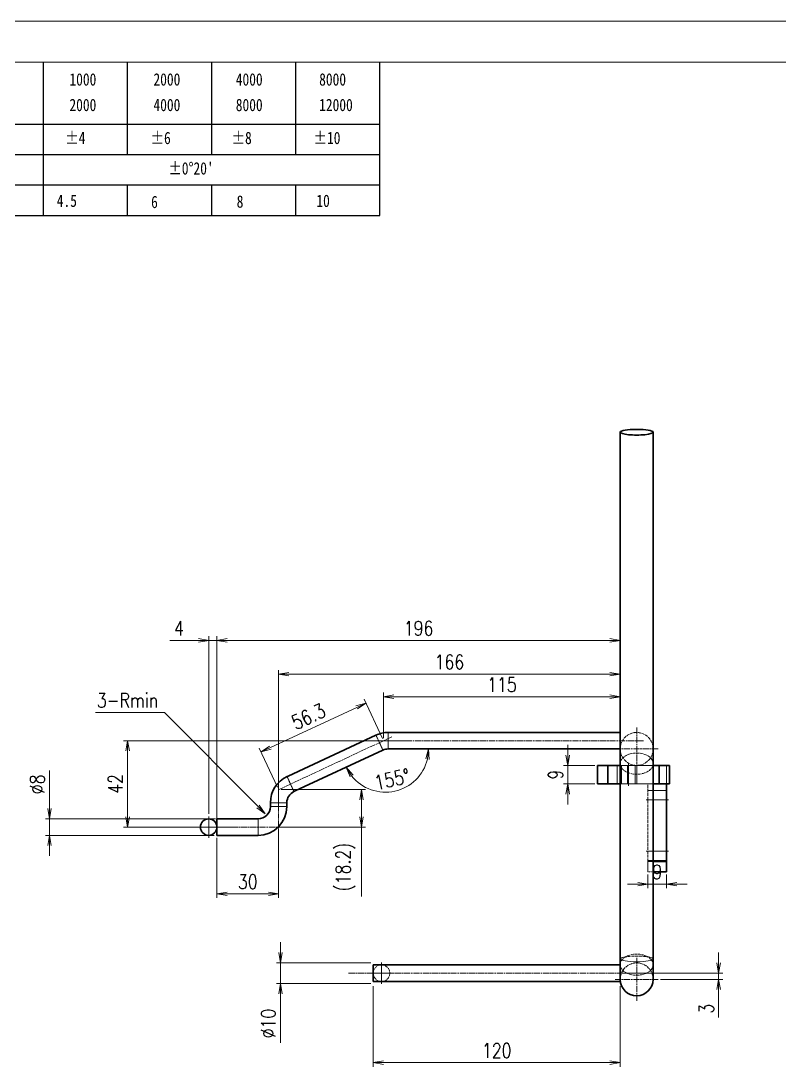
# Model space of a CAD drawing. Header units: millimetres. Extents: x 1333 to 106363, y -60675 to -5704.
# Drawn here: x 4079 to 4447, y -59997 to -59487 of the extents above; entities that cross this region are included whole.
import ezdxf

# ---------------------------------------------------------------- set-up
doc = ezdxf.new("R2010")
doc.units = ezdxf.units.MM
doc.header["$LTSCALE"] = 0.5
doc.linetypes.add('AM_ISO02W050x2', pattern=[3.75, 3, -0.75])
doc.linetypes.add('AM_ISO08W050x2', pattern=[9, 6, -0.75, 1.5, -0.75])
for name, color, linetype, lineweight in [('中心线', 2, 'AM_ISO08W050x2', 18), ('图框', 7, 'Continuous', 18), ('标注线', 3, 'Continuous', 18), ('粗实线', 7, 'Continuous', 35), ('虚线', 1, 'AM_ISO02W050x2', 18)]:
    doc.layers.add(name, color=color, linetype=linetype, lineweight=lineweight)
doc.layers.add('图框文字', color=7, linetype='Continuous')
doc.layers.add('打印', color=7, linetype='Continuous', lineweight=15, plot=False)
doc.layers.add('打印-禁用', color=7, linetype='Continuous', lineweight=15, plot=False)
doc.styles.add('DIM', font='romans.shx', dxfattribs={"width": 0.8, "bigfont": 'bigfont.shx'})
doc.styles.add('国标', font='simfang.ttf', dxfattribs={"width": 0.8})
doc.dimstyles.new('DEH 1-2', dxfattribs={"dimscale": 2, "dimtxt": 3.5, "dimasz": 2.5, "dimexe": 1, "dimexo": 0.625, "dimgap": 1.2, "dimtad": 1, "dimtoh": 1, "dimdsep": 46, "dimtxsty": 'DIM', "dimblk": 'OPEN', "dimcen": 0, "dimclrd": 8, "dimclre": 8, "dimclrt": 2, "dimazin": 2, "dimtfac": 0.5, "dimtmove": 0, "dimatfit": 3, "dimldrblk": 'OPEN', "dimfxl": 1, "dimtolj": 2, "dimlwd": 18, "dimlwe": 18, "dimarcsym": 0})
doc.dimstyles.new('DEH 1-2$0', dxfattribs={"dimscale": 2, "dimtxt": 3.5, "dimasz": 2.5, "dimexe": 1, "dimexo": 0.625, "dimgap": 1.2, "dimtad": 1, "dimdsep": 46, "dimtxsty": 'DIM', "dimblk": 'OPEN', "dimcen": 0, "dimclrd": 8, "dimclre": 8, "dimclrt": 2, "dimazin": 2, "dimtfac": 0.5, "dimtmove": 0, "dimatfit": 3, "dimldrblk": 'OPEN', "dimfxl": 1, "dimtolj": 2, "dimlwd": 13, "dimlwe": 13, "dimarcsym": 0})
doc.dimstyles.new('DEH 1-2$4', dxfattribs={"dimscale": 2, "dimtxt": 3.5, "dimasz": 2.5, "dimexe": 1, "dimexo": 0.625, "dimgap": 1.2, "dimtad": 1, "dimtoh": 1, "dimdsep": 46, "dimtxsty": 'DIM', "dimblk": 'OPEN', "dimcen": 0, "dimclrd": 8, "dimclre": 8, "dimclrt": 2, "dimazin": 2, "dimtfac": 0.5, "dimtofl": 0, "dimtmove": 0, "dimatfit": 3, "dimldrblk": 'OPEN', "dimfxl": 1, "dimtolj": 2, "dimlwd": 18, "dimlwe": 18, "dimarcsym": 0})

# ---------------------------------------------------------------- blocks, each defined once
blk = doc.blocks.new('GZDEH零件A3图框V01版')
at = {"layer": '图框', "linetype": 'Continuous'}
blk.add_line((3272.49, -1554.46), (2882.49, -1554.46), dxfattribs=at)
at = {"layer": '图框文字', "color": 9}
for p, q in [((3072.2, -1561.98), (3072.2, -1554.46)), ((3082.42, -1561.98), (3082.42, -1554.46)), ((3092.64, -1561.98), (3092.64, -1554.46)), ((3102.86, -1561.98), (3102.86, -1554.46)), ((3113.09, -1573.08), (3113.09, -1554.46)), ((2996.09, -1561.98), (3113.09, -1561.98)), ((3072.2, -1573.08), (3072.2, -1561.98)), ((3082.42, -1565.68), (3082.42, -1561.98)), ((3092.64, -1565.68), (3092.64, -1561.98)), ((3102.86, -1565.68), (3102.86, -1561.98)), ((2996.09, -1565.68), (3113.09, -1565.68)), ((2996.09, -1569.38), (3113.09, -1569.38)), ((3092.64, -1573.08), (3092.64, -1569.38)), ((3102.86, -1573.08), (3102.86, -1569.38)), ((3082.42, -1573.08), (3082.42, -1569.48)), ((2990.09, -1573.08), (3113.09, -1573.08))]:
    blk.add_line(p, q, dxfattribs=at)
at = {"layer": '打印-禁用', "linetype": 'Continuous'}
blk.add_line((3277.49, -1549.46), (2857.49, -1549.46), dxfattribs=at)
at = {"layer": '图框文字', "color": 9, "style": '国标', "width": 0.8}
for s, p in [('1000', (3075.36, -1557.31)), ('2000', (3085.57, -1557.31)), ('4000', (3095.57, -1557.31)), ('8000', (3105.7, -1557.31)), ('2000', (3075.36, -1560.41)), ('4000', (3085.57, -1560.41)), ('8000', (3095.57, -1560.41)), ('12000', (3105.7, -1560.41)), ('±4', (3074.85, -1564.42)), ('±6', (3085.22, -1564.42)), ('±8', (3095.06, -1564.42)), ('±10', (3105.02, -1564.42)), ("±0%%D20'", (3087.38, -1568.12)), ('4.5', (3073.82, -1572.05)), ('6', (3085.28, -1572.19)), ('8', (3095.68, -1572.15)), ('10', (3105.36, -1572.06))]:
    blk.add_text(s, height=1.5, dxfattribs=at).set_placement(p)
blk = doc.blocks.new('DEH A3')
at = {"layer": '图框'}
blk.add_blockref('GZDEH零件A3图框V01版', (-2857.49, 1846.46), dxfattribs=at)
blk = doc.blocks.new('_Open')
at = {"color": 0, "linetype": 'ByBlock', "lineweight": -2}
for p, q in [((-1, 0.17), (0, 0)), ((-1, -0.17), (0, 0)), ((0, 0), (-1, 0))]:
    blk.add_line(p, q, dxfattribs=at)
blk = doc.blocks.new('*D76')
at = {"layer": 'Defpoints', "color": 0, "transparency": 16777216}
for p in [(4254.78, -59815.32), (4254.78, -59836.72), (4369.78, -59832.72)]:
    blk.add_point(p, dxfattribs=at)
at = {"layer": '标注线', "color": 8, "lineweight": 13, "transparency": 16777216}
for p, q in [((4254.78, -59835.47), (4254.78, -59813.32)), ((4364.78, -59815.32), (4259.78, -59815.32)), ((4369.78, -59831.47), (4369.78, -59813.32))]:
    blk.add_line(p, q, dxfattribs=at)
at = {"layer": '标注线', "color": 8, "lineweight": 13, "transparency": 16777216, "xscale": 5, "yscale": 5, "zscale": 5, "rotation": 180}
blk.add_blockref('_Open', (4254.78, -59815.32), dxfattribs=at)
at = {"layer": '标注线', "color": 8, "lineweight": 13, "transparency": 16777216, "xscale": 5, "yscale": 5, "zscale": 5}
blk.add_blockref('_Open', (4369.78, -59815.32), dxfattribs=at)
at = {"layer": '标注线', "color": 2, "transparency": 16777216, "insert": (4312.28, -59809.42), "char_height": 7, "attachment_point": 5, "style": 'DIM'}
blk.add_mtext('\\A2;115', dxfattribs=at)
blk = doc.blocks.new('*D77')
at = {"layer": 'Defpoints', "color": 0, "transparency": 16777216}
for p in [(4246.24, -59818.41), (4254.78, -59836.72), (4203.78, -59860.5)]:
    blk.add_point(p, dxfattribs=at)
at = {"layer": '标注线', "color": 8, "lineweight": 13, "transparency": 16777216}
for p, q in [((4254.26, -59835.59), (4245.4, -59816.6)), ((4199.78, -59840.08), (4241.71, -59820.52)), ((4203.25, -59859.37), (4194.4, -59840.38))]:
    blk.add_line(p, q, dxfattribs=at)
at = {"layer": '标注线', "color": 8, "lineweight": 13, "transparency": 16777216, "xscale": 5, "yscale": 5, "zscale": 5}
for p, rotation in [((4246.24, -59818.41), 24.99999541809005), ((4195.24, -59842.19), 204.99999541809)]:
    blk.add_blockref('_Open', p, dxfattribs=dict(at, rotation=rotation))
at = {"layer": '标注线', "color": 2, "transparency": 16777216, "insert": (4218.25, -59824.95), "char_height": 7, "attachment_point": 5, "rotation": 25, "style": 'DIM'}
blk.add_mtext('\\A2;56.3', dxfattribs=at)
blk = doc.blocks.new('*D78')
at = {"layer": 'Defpoints', "color": 0, "transparency": 16777216}
for p in [(4203.78, -59860.5), (4203.78, -59878.72), (4244.04, -59878.72)]:
    blk.add_point(p, dxfattribs=at)
at = {"layer": '标注线', "color": 8, "lineweight": 13, "transparency": 16777216}
for p, q in [((4205.03, -59860.5), (4246.04, -59860.5)), ((4244.04, -59865.5), (4244.04, -59873.72)), ((4205.03, -59878.72), (4246.04, -59878.72)), ((4244.04, -59878.72), (4244.04, -59912.52))]:
    blk.add_line(p, q, dxfattribs=at)
at = {"layer": '标注线', "color": 8, "lineweight": 13, "transparency": 16777216, "xscale": 5, "yscale": 5, "zscale": 5}
for p, rotation in [((4244.04, -59860.5), 90), ((4244.04, -59878.72), 270)]:
    blk.add_blockref('_Open', p, dxfattribs=dict(at, rotation=rotation))
at = {"layer": '标注线', "color": 2, "transparency": 16777216, "insert": (4236.31, -59898.12), "char_height": 7, "attachment_point": 5, "rotation": 90, "style": 'DIM'}
blk.add_mtext('\\A2;(18.2)', dxfattribs=at)
blk = doc.blocks.new('*D79')
at = {"layer": 'Defpoints', "color": 0, "transparency": 16777216}
for p in [(4173.78, -59882.72), (4203.78, -59878.72), (4173.78, -59911.17)]:
    blk.add_point(p, dxfattribs=at)
at = {"layer": '标注线', "color": 8, "lineweight": 13, "transparency": 16777216}
for p, q in [((4203.78, -59879.97), (4203.78, -59913.17)), ((4173.78, -59883.97), (4173.78, -59913.17)), ((4198.78, -59911.17), (4178.78, -59911.17))]:
    blk.add_line(p, q, dxfattribs=at)
at = {"layer": '标注线', "color": 8, "lineweight": 13, "transparency": 16777216, "xscale": 5, "yscale": 5, "zscale": 5, "rotation": 180}
blk.add_blockref('_Open', (4173.78, -59911.17), dxfattribs=at)
at = {"layer": '标注线', "color": 8, "lineweight": 13, "transparency": 16777216, "xscale": 5, "yscale": 5, "zscale": 5}
blk.add_blockref('_Open', (4203.78, -59911.17), dxfattribs=at)
at = {"layer": '标注线', "color": 2, "transparency": 16777216, "insert": (4188.78, -59905.27), "char_height": 7, "attachment_point": 5, "style": 'DIM'}
blk.add_mtext('\\A2;30', dxfattribs=at)
blk = doc.blocks.new('*D80')
at = {"layer": 'Defpoints', "color": 0, "transparency": 16777216}
for p in [(4369.78, -59787.96), (4369.78, -59835.22), (4173.78, -59873.72)]:
    blk.add_point(p, dxfattribs=at)
at = {"layer": '标注线', "color": 8, "lineweight": 13, "transparency": 16777216}
for p, q in [((4173.78, -59872.47), (4173.78, -59785.96)), ((4369.78, -59833.97), (4369.78, -59785.96)), ((4178.78, -59787.96), (4364.78, -59787.96))]:
    blk.add_line(p, q, dxfattribs=at)
at = {"layer": '标注线', "color": 8, "lineweight": 13, "transparency": 16777216, "xscale": 5, "yscale": 5, "zscale": 5, "rotation": 180}
blk.add_blockref('_Open', (4173.78, -59787.96), dxfattribs=at)
at = {"layer": '标注线', "color": 8, "lineweight": 13, "transparency": 16777216, "xscale": 5, "yscale": 5, "zscale": 5}
blk.add_blockref('_Open', (4369.78, -59787.96), dxfattribs=at)
at = {"layer": '标注线', "color": 2, "transparency": 16777216, "insert": (4271.78, -59782.06), "char_height": 7, "attachment_point": 5, "style": 'DIM'}
blk.add_mtext('\\A2;196', dxfattribs=at)
blk = doc.blocks.new('*D81')
at = {"layer": 'Defpoints', "color": 0, "transparency": 16777216}
for p in [(4369.78, -59804.41), (4369.78, -59822.39), (4203.78, -59870.11)]:
    blk.add_point(p, dxfattribs=at)
at = {"layer": '标注线', "color": 8, "lineweight": 13, "transparency": 16777216}
for p, q in [((4203.78, -59868.86), (4203.78, -59802.41)), ((4208.78, -59804.41), (4364.78, -59804.41)), ((4369.78, -59821.14), (4369.78, -59802.41))]:
    blk.add_line(p, q, dxfattribs=at)
at = {"layer": '标注线', "color": 8, "lineweight": 13, "transparency": 16777216, "xscale": 5, "yscale": 5, "zscale": 5, "rotation": 180}
blk.add_blockref('_Open', (4203.78, -59804.41), dxfattribs=at)
at = {"layer": '标注线', "color": 8, "lineweight": 13, "transparency": 16777216, "xscale": 5, "yscale": 5, "zscale": 5}
blk.add_blockref('_Open', (4369.78, -59804.41), dxfattribs=at)
at = {"layer": '标注线', "color": 2, "transparency": 16777216, "insert": (4286.78, -59798.51), "char_height": 7, "attachment_point": 5, "style": 'DIM'}
blk.add_mtext('\\A2;166', dxfattribs=at)
blk = doc.blocks.new('*D82')
at = {"layer": 'Defpoints', "color": 0, "transparency": 16777216}
for p in [(4169.78, -59787.96), (4169.78, -59873.52), (4173.78, -59878.7)]:
    blk.add_point(p, dxfattribs=at)
at = {"layer": '标注线', "color": 8, "lineweight": 13, "transparency": 16777216}
for p, q in [((4169.78, -59872.27), (4169.78, -59785.96)), ((4173.78, -59877.45), (4173.78, -59785.96)), ((4164.78, -59787.96), (4150.98, -59787.96)), ((4173.78, -59787.96), (4169.78, -59787.96)), ((4178.78, -59787.96), (4183.78, -59787.96))]:
    blk.add_line(p, q, dxfattribs=at)
at = {"layer": '标注线', "color": 8, "lineweight": 13, "transparency": 16777216, "xscale": 5, "yscale": 5, "zscale": 5}
blk.add_blockref('_Open', (4169.78, -59787.96), dxfattribs=at)
at = {"layer": '标注线', "color": 8, "lineweight": 13, "transparency": 16777216, "xscale": 5, "yscale": 5, "zscale": 5, "rotation": 180}
blk.add_blockref('_Open', (4173.78, -59787.96), dxfattribs=at)
at = {"layer": '标注线', "color": 2, "transparency": 16777216, "insert": (4155.38, -59782.06), "char_height": 7, "attachment_point": 5, "style": 'DIM'}
blk.add_mtext('\\A2;4', dxfattribs=at)
blk = doc.blocks.new('*D83')
at = {"layer": 'Defpoints', "color": 0, "transparency": 16777216}
for p in [(4130.38, -59836.72), (4269.49, -59836.72), (4184.77, -59878.72)]:
    blk.add_point(p, dxfattribs=at)
at = {"layer": '标注线', "color": 8, "lineweight": 13, "transparency": 16777216}
for p, q in [((4268.24, -59836.72), (4128.38, -59836.72)), ((4130.38, -59873.72), (4130.38, -59841.72)), ((4183.52, -59878.72), (4128.38, -59878.72))]:
    blk.add_line(p, q, dxfattribs=at)
at = {"layer": '标注线', "color": 8, "lineweight": 13, "transparency": 16777216, "xscale": 5, "yscale": 5, "zscale": 5}
for p, rotation in [((4130.38, -59836.72), 90), ((4130.38, -59878.72), 270)]:
    blk.add_blockref('_Open', p, dxfattribs=dict(at, rotation=rotation))
at = {"layer": '标注线', "color": 2, "transparency": 16777216, "insert": (4124.48, -59857.72), "char_height": 7, "attachment_point": 5, "rotation": 90, "style": 'DIM'}
blk.add_mtext('\\A2;42', dxfattribs=at)
blk = doc.blocks.new('*D84')
at = {"layer": 'Defpoints', "color": 0, "transparency": 16777216}
for p in [(4249.78, -59944.72), (4204.68, -59954.72), (4249.78, -59954.72)]:
    blk.add_point(p, dxfattribs=at)
at = {"layer": '标注线', "color": 8, "lineweight": 13, "transparency": 16777216}
for p, q in [((4204.68, -59939.72), (4204.68, -59934.72)), ((4248.53, -59944.72), (4202.68, -59944.72)), ((4204.68, -59944.72), (4204.68, -59954.72)), ((4248.53, -59954.72), (4202.68, -59954.72)), ((4204.68, -59959.72), (4204.68, -59983.65))]:
    blk.add_line(p, q, dxfattribs=at)
at = {"layer": '标注线', "color": 8, "lineweight": 13, "transparency": 16777216, "xscale": 5, "yscale": 5, "zscale": 5}
for p, rotation in [((4204.68, -59944.72), 270), ((4204.68, -59954.72), 90)]:
    blk.add_blockref('_Open', p, dxfattribs=dict(at, rotation=rotation))
at = {"layer": '标注线', "color": 2, "transparency": 16777216, "insert": (4198.78, -59974.19), "char_height": 7, "attachment_point": 5, "rotation": 90, "style": 'DIM'}
blk.add_mtext('\\A2;%%c10', dxfattribs=at)
blk = doc.blocks.new('*D85')
at = {"layer": 'Defpoints', "color": 0, "transparency": 16777216}
for p in [(4368.04, -59949.72), (4388.18, -59952.72), (4417.62, -59952.72)]:
    blk.add_point(p, dxfattribs=at)
at = {"layer": '标注线', "color": 8, "lineweight": 13, "transparency": 16777216}
for p, q in [((4417.62, -59944.72), (4417.62, -59939.72)), ((4369.29, -59949.72), (4419.62, -59949.72)), ((4417.62, -59949.72), (4417.62, -59952.72)), ((4389.43, -59952.72), (4419.62, -59952.72)), ((4417.62, -59957.72), (4417.62, -59971.25))]:
    blk.add_line(p, q, dxfattribs=at)
at = {"layer": '标注线', "color": 8, "lineweight": 13, "transparency": 16777216, "xscale": 5, "yscale": 5, "zscale": 5}
for p, rotation in [((4417.62, -59949.72), 270), ((4417.62, -59952.72), 90)]:
    blk.add_blockref('_Open', p, dxfattribs=dict(at, rotation=rotation))
at = {"layer": '标注线', "color": 2, "transparency": 16777216, "insert": (4411.72, -59966.99), "char_height": 7, "attachment_point": 5, "rotation": 90, "style": 'DIM'}
blk.add_mtext('\\A2;3', dxfattribs=at)
blk = doc.blocks.new('*D86')
at = {"layer": 'Defpoints', "color": 0, "transparency": 16777216}
for p in [(4249.78, -59954.72), (4369.78, -59954.72), (4369.78, -59993.21)]:
    blk.add_point(p, dxfattribs=at)
at = {"layer": '标注线', "color": 8, "lineweight": 13, "transparency": 16777216}
for p, q in [((4249.78, -59955.97), (4249.78, -59995.21)), ((4369.78, -59955.97), (4369.78, -59995.21)), ((4254.78, -59993.21), (4364.78, -59993.21))]:
    blk.add_line(p, q, dxfattribs=at)
at = {"layer": '标注线', "color": 8, "lineweight": 13, "transparency": 16777216, "xscale": 5, "yscale": 5, "zscale": 5, "rotation": 180}
blk.add_blockref('_Open', (4249.78, -59993.21), dxfattribs=at)
at = {"layer": '标注线', "color": 8, "lineweight": 13, "transparency": 16777216, "xscale": 5, "yscale": 5, "zscale": 5}
blk.add_blockref('_Open', (4369.78, -59993.21), dxfattribs=at)
at = {"layer": '标注线', "color": 2, "transparency": 16777216, "insert": (4309.78, -59987.31), "char_height": 7, "attachment_point": 5, "style": 'DIM'}
blk.add_mtext('\\A2;120', dxfattribs=at)
blk = doc.blocks.new('*D87')
at = {"layer": 'Defpoints', "color": 0, "transparency": 16777216}
for p in [(4092.43, -59874.72), (4174.27, -59874.72), (4173.78, -59882.72)]:
    blk.add_point(p, dxfattribs=at)
at = {"layer": '标注线', "color": 8, "lineweight": 13, "transparency": 16777216}
for p, q in [((4092.43, -59869.72), (4092.43, -59851.12)), ((4173.02, -59874.72), (4090.43, -59874.72)), ((4092.43, -59882.72), (4092.43, -59874.72)), ((4172.53, -59882.72), (4090.43, -59882.72)), ((4092.43, -59887.72), (4092.43, -59892.72))]:
    blk.add_line(p, q, dxfattribs=at)
at = {"layer": '标注线', "color": 8, "lineweight": 13, "transparency": 16777216, "xscale": 5, "yscale": 5, "zscale": 5}
for p, rotation in [((4092.43, -59874.72), 270), ((4092.43, -59882.72), 90)]:
    blk.add_blockref('_Open', p, dxfattribs=dict(at, rotation=rotation))
at = {"layer": '标注线', "color": 2, "transparency": 16777216, "insert": (4086.53, -59857.92), "char_height": 7, "attachment_point": 5, "rotation": 90, "style": 'DIM'}
blk.add_mtext('\\A2;%%c8', dxfattribs=at)
blk = doc.blocks.new('*D103')
at = {"layer": 'Defpoints', "color": 0, "transparency": 16777216}
for p in [(4193.78, -59868.72), (4197.31, -59872.27)]:
    blk.add_point(p, dxfattribs=at)
at = {"layer": '标注线', "color": 8, "lineweight": 18, "transparency": 16777216}
for p, q in [((4114.72, -59822.94), (4148.32, -59822.94)), ((4148.32, -59822.94), (4193.78, -59868.72))]:
    blk.add_line(p, q, dxfattribs=at)
at = {"layer": '标注线', "color": 8, "lineweight": 18, "transparency": 16777216, "xscale": 5, "yscale": 5, "zscale": 5, "rotation": 314.804237648251}
blk.add_blockref('_Open', (4197.31, -59872.27), dxfattribs=at)
at = {"layer": '标注线', "color": 2, "transparency": 16777216, "insert": (4130.32, -59817.04), "char_height": 7, "attachment_point": 5, "style": 'DIM'}
blk.add_mtext('\\A2;{\\Fromans,bigfont|c134;3-Rmin}', dxfattribs=at)
blk = doc.blocks.new('*D152')
at = {"layer": 'Defpoints', "color": 0, "transparency": 16777216}
for p in [(4254.46, -59841.28), (4257, -59840.72), (4369.78, -59840.72), (4211.87, -59861.15), (4250.82, -59861.17)]:
    blk.add_point(p, dxfattribs=at)
at = {"layer": '标注线', "color": 8, "lineweight": 18, "transparency": 16777216}
blk.add_arc((4255.67, -59840.72), 21.02, 218.6642, 346.3358, dxfattribs=at)
at = {"layer": '标注线', "color": 8, "lineweight": 18, "transparency": 16777216, "xscale": 5, "yscale": 5, "zscale": 5}
for p, rotation in [((4276.69, -59840.72), 83.16790240182686), ((4236.62, -59849.6), 121.8320975985821)]:
    blk.add_blockref('_Open', p, dxfattribs=dict(at, rotation=rotation))
at = {"layer": '标注线', "color": 2, "transparency": 16777216, "insert": (4258.94, -59855.48), "char_height": 7, "attachment_point": 5, "rotation": 12.5, "style": 'DIM'}
blk.add_mtext('\\A2;155°', dxfattribs=at)
blk = doc.blocks.new('*D146')
at = {"layer": 'Defpoints', "color": 0, "transparency": 16777216}
for p in [(4358.78, -59848.72), (4344.25, -59857.72), (4358.78, -59857.72)]:
    blk.add_point(p, dxfattribs=at)
at = {"layer": '标注线', "color": 8, "lineweight": 13, "transparency": 16777216}
for p, q in [((4344.25, -59843.72), (4344.25, -59838.72)), ((4357.53, -59848.72), (4342.25, -59848.72)), ((4344.25, -59848.72), (4344.25, -59857.72)), ((4357.53, -59857.72), (4342.25, -59857.72)), ((4344.25, -59862.72), (4344.25, -59867.72))]:
    blk.add_line(p, q, dxfattribs=at)
at = {"layer": '标注线', "color": 8, "lineweight": 13, "transparency": 16777216, "xscale": 5, "yscale": 5, "zscale": 5}
for p, rotation in [((4344.25, -59848.72), 270), ((4344.25, -59857.72), 90)]:
    blk.add_blockref('_Open', p, dxfattribs=dict(at, rotation=rotation))
at = {"layer": '标注线', "color": 2, "transparency": 16777216, "insert": (4338.35, -59853.22), "char_height": 7, "attachment_point": 5, "rotation": 90, "style": 'DIM'}
blk.add_mtext('\\A2;9', dxfattribs=at)
blk = doc.blocks.new('*D147')
at = {"layer": 'Defpoints', "color": 0, "transparency": 16777216}
for p in [(4383.28, -59900.43), (4392.28, -59900.43), (4392.28, -59906.43)]:
    blk.add_point(p, dxfattribs=at)
at = {"layer": '标注线', "color": 8, "lineweight": 13, "transparency": 16777216}
for p, q in [((4383.28, -59901.68), (4383.28, -59908.43)), ((4392.28, -59901.68), (4392.28, -59908.43)), ((4378.28, -59906.43), (4373.28, -59906.43)), ((4383.28, -59906.43), (4392.28, -59906.43)), ((4397.28, -59906.43), (4402.28, -59906.43))]:
    blk.add_line(p, q, dxfattribs=at)
at = {"layer": '标注线', "color": 8, "lineweight": 13, "transparency": 16777216, "xscale": 5, "yscale": 5, "zscale": 5}
blk.add_blockref('_Open', (4383.28, -59906.43), dxfattribs=at)
at = {"layer": '标注线', "color": 8, "lineweight": 13, "transparency": 16777216, "xscale": 5, "yscale": 5, "zscale": 5, "rotation": 180}
blk.add_blockref('_Open', (4392.28, -59906.43), dxfattribs=at)
at = {"layer": '标注线', "color": 2, "transparency": 16777216, "insert": (4387.78, -59900.53), "char_height": 7, "attachment_point": 5, "style": 'DIM'}
blk.add_mtext('\\A2;9', dxfattribs=at)

msp = doc.modelspace()

# ---------------------------------------------------------------- linework, layer by layer
at = {"color": 7, "lineweight": 13, "ltscale": 0.1}
for p, q in [((4251.084, -59834.033), (4252.774, -59837.658)), ((4257, -59832.721), (4257, -59836.721)), ((4257, -59836.721), (4257, -59840.721)), ((4252.774, -59837.658), (4254.465, -59841.284)), ((4207.866, -59854.186), (4209.557, -59857.811)), ((4209.557, -59857.811), (4211.247, -59861.436)), ((4199.783, -59866.874), (4203.783, -59866.874)), ((4203.783, -59866.874), (4207.783, -59866.874)), ((4199.783, -59868.721), (4203.783, -59868.721)), ((4203.783, -59868.721), (4207.783, -59868.721)), ((4193.783, -59874.721), (4193.783, -59878.721)), ((4193.783, -59878.721), (4193.783, -59882.721))]:
    msp.add_line(p, q, dxfattribs=at)
at = {"color": 7, "lineweight": 13}
for centre, major_axis, ratio, start_param in [((4377.783, -59847.866), (-8, 0), 0.6427876, 6.2787089), ((4377.783, -59942.805), (8, 0), 0.1736482, 3.1415927)]:
    msp.add_ellipse(centre, major_axis=major_axis, ratio=ratio, start_param=start_param, end_param=6.2831853, dxfattribs=at)
at = {"layer": '中心线'}
for p, q in [((4377.783, -59830.321), (4377.783, -59851.121)), ((4258.762, -59834.866), (4203.569, -59860.603)), ((4381.062, -59836.721), (4245.721, -59836.721)), ((4388.183, -59840.721), (4367.383, -59840.721)), ((4206.456, -59878.721), (4171.783, -59878.721)), ((4377.783, -59942.321), (4377.783, -59963.121)), ((4237.783, -59949.721), (4381.783, -59949.721)), ((4388.183, -59952.721), (4367.383, -59952.721))]:
    msp.add_line(p, q, dxfattribs=at)
at = {"layer": '中心线', "ltscale": 0.270016}
msp.add_line((4373.783, -59847.821), (4373.783, -59858.622), dxfattribs=at)
at = {"layer": '中心线', "ltscale": 0.055438}
msp.add_line((4203.783, -59859.004), (4203.783, -59880.781), dxfattribs=at)
at = {"layer": '中心线', "ltscale": 0.270015}
for p, q in [((4393.183, -59865.431), (4382.383, -59865.431)), ((4393.183, -59890.431), (4382.383, -59890.431))]:
    msp.add_line(p, q, dxfattribs=at)
at = {"layer": '中心线', "ltscale": 0.260001}
for p, q in [((4169.783, -59873.521), (4169.783, -59883.921)), ((4253.783, -59944.521), (4253.783, -59954.921))]:
    msp.add_line(p, q, dxfattribs=at)
at = {"layer": '中心线', "ltscale": 0.26}
for p, q in [((4174.983, -59878.721), (4164.583, -59878.721)), ((4258.983, -59949.721), (4248.583, -59949.721))]:
    msp.add_line(p, q, dxfattribs=at)
at = {"layer": '打印'}
msp.add_lwpolyline([(3230.64, -59486.881), (4910.64, -59486.881), (4910.64, -60674.881), (3230.64, -60674.881)], close=True, dxfattribs=at)
at = {"layer": '粗实线'}
for p, q in [((4369.783, -59942.805), (4369.783, -59686.755)), ((4385.783, -59942.805), (4385.783, -59686.755)), ((4251.084, -59834.033), (4208.487, -59853.896)), ((4369.783, -59832.721), (4257, -59832.721)), ((4254.465, -59841.284), (4211.868, -59861.147)), ((4369.783, -59840.721), (4257, -59840.721)), ((4369.783, -59847.866), (4369.783, -59945.577)), ((4392.283, -59895.431), (4392.283, -59857.721)), ((4193.783, -59874.721), (4173.783, -59874.721)), ((4193.783, -59882.721), (4173.783, -59882.721)), ((4249.783, -59945.721), (4369.783, -59945.721)), ((4249.783, -59953.721), (4369.783, -59953.721)), ((4249.783, -59953.721), (4369.783, -59953.721))]:
    msp.add_line(p, q, dxfattribs=at)
at = {"layer": '粗实线', "ltscale": 0.1}
for p, q in [((4369.783, -59836.721), (4369.783, -59832.721)), ((4249.783, -59949.721), (4249.783, -59945.721)), ((4249.783, -59953.721), (4249.783, -59949.721)), ((4369.783, -59949.721), (4369.783, -59945.721)), ((4369.783, -59953.721), (4369.783, -59949.721))]:
    msp.add_line(p, q, dxfattribs=at)
at = {"layer": '粗实线', "ltscale": 0.098648}
msp.add_line((4369.783, -59840.667), (4369.783, -59836.721), dxfattribs=at)
at = {"layer": '粗实线', "ltscale": 0.178606}
msp.add_line((4369.783, -59840.721), (4369.783, -59847.866), dxfattribs=at)
at = {"layer": '粗实线', "ltscale": 0.125}
for p, q in [((4358.783, -59848.721), (4363.783, -59848.721)), ((4393.783, -59848.721), (4388.783, -59848.721)), ((4358.783, -59857.721), (4363.783, -59857.721)), ((4393.783, -59857.721), (4388.783, -59857.721)), ((4392.283, -59895.431), (4392.283, -59900.431)), ((4392.283, -59895.431), (4392.283, -59900.431))]:
    msp.add_line(p, q, dxfattribs=at)
at = {"layer": '粗实线', "ltscale": 0.225}
for p, q in [((4358.783, -59848.721), (4358.783, -59857.721)), ((4363.783, -59848.721), (4363.783, -59857.721)), ((4388.783, -59848.721), (4388.783, -59857.721)), ((4393.783, -59848.721), (4393.783, -59857.721))]:
    msp.add_line(p, q, dxfattribs=at)
at = {"layer": '粗实线', "ltscale": 0.15}
for p, q in [((4369.783, -59848.721), (4363.783, -59848.721)), ((4369.783, -59857.721), (4363.783, -59857.721))]:
    msp.add_line(p, q, dxfattribs=at)
at = {"layer": '粗实线', "ltscale": 0.075}
for p, q in [((4388.783, -59848.721), (4385.783, -59848.721)), ((4388.783, -59857.721), (4385.783, -59857.721))]:
    msp.add_line(p, q, dxfattribs=at)
at = {"layer": '粗实线', "ltscale": 0.017121}
for p, q in [((4208.487, -59853.896), (4207.866, -59854.186)), ((4211.868, -59861.147), (4211.247, -59861.436))]:
    msp.add_line(p, q, dxfattribs=at)
at = {"layer": '粗实线', "ltscale": 0.046188}
for p, q in [((4199.783, -59866.874), (4199.783, -59868.721)), ((4207.783, -59866.874), (4207.783, -59868.721))]:
    msp.add_line(p, q, dxfattribs=at)
at = {"layer": '粗实线', "ltscale": 0.099544}
msp.add_line((4173.783, -59874.721), (4173.783, -59878.703), dxfattribs=at)
at = {"layer": '粗实线', "ltscale": 0.099546}
msp.add_line((4173.783, -59878.74), (4173.783, -59882.721), dxfattribs=at)
at = {"layer": '粗实线', "ltscale": 0.162496}
for p, q in [((4385.783, -59895.431), (4392.283, -59895.431)), ((4385.783, -59900.431), (4392.283, -59900.431))]:
    msp.add_line(p, q, dxfattribs=at)
at = {"layer": '粗实线', "ltscale": 0.162495}
msp.add_line((4385.783, -59900.431), (4392.283, -59900.431), dxfattribs=at)
at = {"layer": '粗实线', "ltscale": 0.247906}
msp.add_line((4385.783, -59952.721), (4385.783, -59942.805), dxfattribs=at)
at = {"layer": '粗实线', "ltscale": 0.003771}
msp.add_line((4369.783, -59945.577), (4369.783, -59945.728), dxfattribs=at)
at = {"layer": '粗实线'}
msp.add_circle((4169.783, -59878.721), 4, dxfattribs=at)
for centre, radius, start, end in [((4257, -59846.721), 14, 90, 115), ((4257, -59846.721), 6, 90, 115), ((4377.783, -59840.721), 8, 179.67794, 180), ((4213.783, -59866.874), 14, 115, 180), ((4213.783, -59866.874), 6, 115, 180), ((4193.783, -59868.721), 14, 270, 0), ((4193.783, -59868.721), 6, 270, 0), ((4377.783, -59952.721), 8, 180.38365, 0)]:
    msp.add_arc(centre, radius, start, end, dxfattribs=at)
for start_param, end_param in [(3.1415927, 6.2831853), (6.2831853, 9.424778)]:
    msp.add_ellipse((4377.783, -59686.755), major_axis=(-8, 0), ratio=0.1736482, start_param=start_param, end_param=end_param, dxfattribs=at)
at = {"layer": '虚线', "ltscale": 0.1}
for p, q in [((4251.084, -59834.033), (4252.774, -59837.658)), ((4257, -59832.721), (4257, -59836.721)), ((4257, -59836.721), (4257, -59840.721)), ((4252.774, -59837.658), (4254.465, -59841.284)), ((4207.866, -59854.186), (4209.557, -59857.811)), ((4209.557, -59857.811), (4211.247, -59861.436)), ((4199.783, -59866.874), (4203.783, -59866.874)), ((4203.783, -59866.874), (4207.783, -59866.874)), ((4199.783, -59868.721), (4203.783, -59868.721)), ((4203.783, -59868.721), (4207.783, -59868.721)), ((4193.783, -59874.721), (4193.783, -59878.721)), ((4193.783, -59878.721), (4193.783, -59882.721))]:
    msp.add_line(p, q, dxfattribs=at)
at = {"layer": '虚线', "ltscale": 0.001352}
msp.add_line((4369.783, -59840.721), (4369.783, -59840.667), dxfattribs=at)
at = {"layer": '虚线', "ltscale": 0.178606}
for p, q in [((4385.783, -59840.721), (4385.783, -59847.866)), ((4385.783, -59945.577), (4385.783, -59952.721))]:
    msp.add_line(p, q, dxfattribs=at)
at = {"layer": '虚线', "ltscale": 0.225}
for p, q in [((4363.783, -59848.721), (4363.783, -59857.721)), ((4368.283, -59857.721), (4368.283, -59848.721)), ((4369.783, -59848.721), (4369.783, -59857.721)), ((4369.783, -59848.721), (4369.783, -59857.721)), ((4370.46, -59848.721), (4370.46, -59857.721)), ((4370.46, -59848.721), (4370.46, -59857.721)), ((4373.283, -59857.721), (4373.283, -59848.721)), ((4373.283, -59857.721), (4373.283, -59848.721)), ((4377.107, -59848.721), (4377.107, -59857.721)), ((4377.107, -59848.721), (4377.107, -59857.721)), ((4377.783, -59848.721), (4377.783, -59857.721)), ((4377.783, -59848.721), (4377.783, -59857.721)), ((4388.783, -59848.721), (4388.783, -59857.721)), ((4392.283, -59860.931), (4383.283, -59860.931)), ((4392.283, -59860.931), (4383.283, -59860.931)), ((4383.283, -59865.431), (4392.283, -59865.431)), ((4383.283, -59865.431), (4392.283, -59865.431)), ((4383.283, -59865.431), (4392.283, -59865.431)), ((4383.283, -59865.431), (4392.283, -59865.431)), ((4383.283, -59890.431), (4392.283, -59890.431)), ((4383.283, -59890.431), (4392.283, -59890.431)), ((4383.283, -59890.431), (4392.283, -59890.431)), ((4383.283, -59890.431), (4392.283, -59890.431)), ((4392.283, -59894.931), (4383.283, -59894.931)), ((4392.283, -59894.931), (4383.283, -59894.931)), ((4383.283, -59895.431), (4392.283, -59895.431))]:
    msp.add_line(p, q, dxfattribs=at)
at = {"layer": '虚线', "ltscale": 0.4}
for p, q in [((4385.783, -59848.721), (4369.783, -59848.721)), ((4385.783, -59857.721), (4369.783, -59857.721))]:
    msp.add_line(p, q, dxfattribs=at)
at = {"layer": '虚线'}
for p, q in [((4385.783, -59847.866), (4385.783, -59945.577)), ((4383.283, -59895.431), (4383.283, -59857.721)), ((4249.783, -59945.721), (4369.783, -59945.721))]:
    msp.add_line(p, q, dxfattribs=at)
at = {"layer": '虚线', "ltscale": 0.225011}
msp.add_line((4392.283, -59857.721), (4392.283, -59848.721), dxfattribs=at)
at = {"layer": '虚线', "ltscale": 0.000455901}
msp.add_line((4173.783, -59878.703), (4173.783, -59878.721), dxfattribs=at)
at = {"layer": '虚线', "ltscale": 0.00045369}
msp.add_line((4173.783, -59878.721), (4173.783, -59878.74), dxfattribs=at)
at = {"layer": '虚线', "ltscale": 0.062504}
for p, q in [((4383.283, -59895.431), (4385.783, -59895.431)), ((4383.283, -59900.431), (4385.783, -59900.431))]:
    msp.add_line(p, q, dxfattribs=at)
at = {"layer": '虚线', "ltscale": 0.125}
msp.add_line((4383.283, -59895.431), (4383.283, -59900.431), dxfattribs=at)
at = {"layer": '虚线', "ltscale": 0.247906}
msp.add_line((4369.783, -59952.721), (4369.783, -59942.805), dxfattribs=at)
at = {"layer": '虚线', "ltscale": 0.174835}
msp.add_line((4369.783, -59945.728), (4369.783, -59952.721), dxfattribs=at)
at = {"layer": '虚线'}
msp.add_circle((4253.783, -59949.721), 4, dxfattribs=at)
for centre, start, end in [((4377.783, -59840.721), 180, 179.67794), ((4377.783, -59952.721), 0, 180.38365)]:
    msp.add_arc(centre, 8, start, end, dxfattribs=at)
for centre, major_axis, ratio, start_param, end_param in [((4377.783, -59847.866), (-8, 0), 0.6427876, 0, 6.2787089), ((4377.783, -59942.805), (8, 0), 0.1736482, 6.2831853, 9.424778)]:
    msp.add_ellipse(centre, major_axis=major_axis, ratio=ratio, start_param=start_param, end_param=end_param, dxfattribs=at)
msp.add_ellipse((4377.783, -59945.577), major_axis=(-8, 0), ratio=0.6427876, dxfattribs=at)

# ---------------------------------------------------------------- block references
at = {"layer": '图框', "xscale": 4, "yscale": 4, "zscale": 4}
msp.add_blockref('DEH A3', (3230.64, -60674.881), dxfattribs=at)

# ---------------------------------------------------------------- dimensions: what is measured, and where the dimension line sits
at = {"layer": '标注线'}
for base, p1, p2, picture, middle in [((4169.783, -59787.963), (4173.783, -59878.701), (4169.783, -59873.521), '*D82', (4155.383, -59782.063)), ((4369.783, -59787.963), (4173.783, -59873.721), (4369.783, -59835.221), '*D80', (4271.783, -59782.063)), ((4369.783, -59804.407), (4203.783, -59870.112), (4369.783, -59822.394), '*D81', (4286.783, -59798.507)), ((4173.783, -59911.175), (4203.783, -59878.721), (4173.783, -59882.721), '*D79', (4188.783, -59905.275)), ((4392.283, -59906.429), (4383.283, -59900.431), (4392.283, -59900.431), '*D147', (4387.783, -59900.529)), ((4369.783, -59993.207), (4249.783, -59954.721), (4369.783, -59954.721), '*D86', (4309.783, -59987.307))]:
    dim = msp.add_linear_dim(base=base, p1=p1, p2=p2, dimstyle='DEH 1-2$0', dxfattribs=at)
    dim.commit()
    dim.dimension.update_dxf_attribs({"geometry": picture, "text_midpoint": middle})
dim = msp.add_linear_dim(base=(4254.783, -59815.317), p1=(4369.783, -59832.721), p2=(4254.783, -59836.721), dimstyle='DEH 1-2$0', override={"dimdec": 1}, dxfattribs=at)
dim.commit()
dim.dimension.update_dxf_attribs({"geometry": '*D76', "text_midpoint": (4312.283, -59809.417)})
dim = msp.add_radius_dim(center=(4193.783, -59868.721), mpoint=(4197.307, -59872.269), text='{\\Fromans,bigfont|c134;3-Rmin}', dimstyle='DEH 1-2$4', override={"dimtmove": 1}, dxfattribs=at)
dim.commit()
dim.dimension.update_dxf_attribs({"geometry": '*D103', "text_midpoint": (4148.318, -59822.944), "dimtype": 164})
dim = msp.add_aligned_dim(p1=(4203.783, -59860.503), p2=(4254.783, -59836.721), distance=20.204, dimstyle='DEH 1-2$0', override={"dimdec": 1}, dxfattribs=at)
dim.commit()
dim.dimension.update_dxf_attribs({"geometry": '*D77', "text_midpoint": (4218.251, -59824.954)})
for base, p1, p2, picture, middle in [((4130.382, -59836.721), (4184.766, -59878.721), (4269.494, -59836.721), '*D83', (4124.482, -59857.721)), ((4344.25, -59857.721), (4358.783, -59848.721), (4358.783, -59857.721), '*D146', (4338.35, -59853.221)), ((4417.615, -59952.721), (4368.044, -59949.721), (4388.183, -59952.721), '*D85', (4411.715, -59966.988))]:
    dim = msp.add_linear_dim(base=base, p1=p1, p2=p2, angle=90, dimstyle='DEH 1-2$0', dxfattribs=at)
    dim.commit()
    dim.dimension.update_dxf_attribs({"geometry": picture, "text_midpoint": middle})
dim = msp.add_angular_dim_2l(base=(4250.824, -59861.17), line1=((4369.783, -59840.721), (4257, -59840.721)), line2=((4254.465, -59841.284), (4211.868, -59861.147)), dimstyle='DEH 1-2', dxfattribs=at)
dim.commit()
dim.dimension.update_dxf_attribs({"geometry": '*D152', "text_midpoint": (4258.942, -59855.479)})
for base, p1, p2, override, picture, middle in [((4092.433, -59874.721), (4173.783, -59882.721), (4174.274, -59874.721), {"dimpost": '%%c<>'}, '*D87', (4086.533, -59857.921)), ((4244.042, -59878.721), (4203.783, -59860.503), (4203.783, -59878.721), {"dimdec": 1, "dimpost": '(<>)'}, '*D78', (4236.309, -59898.121)), ((4204.676, -59954.721), (4249.783, -59944.721), (4249.783, -59954.721), {"dimpost": '%%c<>'}, '*D84', (4198.776, -59974.188))]:
    dim = msp.add_linear_dim(base=base, p1=p1, p2=p2, angle=90, dimstyle='DEH 1-2$0', override=override, dxfattribs=at)
    dim.commit()
    dim.dimension.update_dxf_attribs({"geometry": picture, "text_midpoint": middle})

doc.saveas('drawing.dxf')
